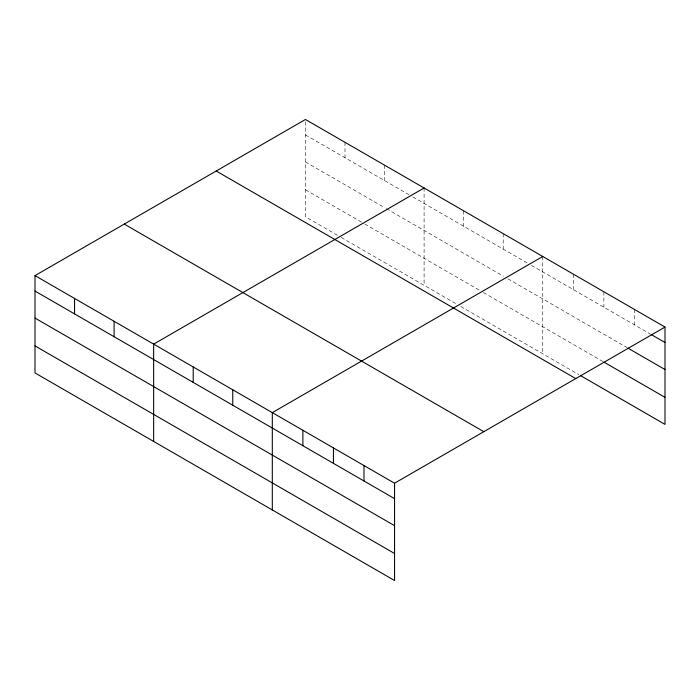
<?xml version="1.0" encoding="UTF-8"?>
<svg xmlns="http://www.w3.org/2000/svg" width="700" height="700" viewBox="0 0 700 700"><rect width="100%" height="100%" fill="white"/><g stroke="black" fill="none" stroke-linecap="round" stroke-linejoin="round"><path stroke-width="0.53" stroke-dasharray="3.5 2.62" d="M337.461 235.279L305.445 216.79L305.445 119.481M305.445 134.907L409.027 194.714M412.799 196.893L527.686 263.217M531.449 265.396L650.178 333.944M305.445 161.928L384.545 207.602M386.426 208.688L503.195 276.106M507.911 278.819L627.025 347.594M305.445 189.77L363.825 223.475M364.77 224.026L479.657 290.351M483.42 292.53L602.945 361.533M341.224 237.449L457.056 304.325M460.819 306.504L578.874 374.658M634.436 309.426L634.436 324.852M603.872 291.777L603.872 307.204M573.309 274.137L573.309 289.564M542.754 256.489L542.754 353.797M503.195 233.651L503.195 249.086M463.645 210.822L463.645 226.249M424.095 187.985L424.095 285.294M384.545 165.148L384.545 180.582M344.995 142.319L344.995 157.745"/><path stroke-width="1.05" d="M580.72 375.725L665 424.384L665 327.066L305.445 119.481L35 275.616L35 372.934L394.555 580.519L394.555 483.21L35 275.616M424.095 187.985L153.65 344.12L153.65 441.438M542.754 256.489L272.309 412.632L272.309 509.941M394.555 483.21L665 327.066M651.105 334.477L665 342.501M627.952 348.127L665 369.521M603.872 362.066L665 397.355M216.195 171.01L575.75 378.595M124.25 224.096L483.805 431.681M35 291.051L394.555 498.636M35 318.071L394.555 525.656M35 345.905L394.555 553.499M363.991 465.561L363.991 480.988M333.436 447.921L333.436 463.347M302.873 430.273L302.873 445.699M232.759 389.795L232.759 405.221M193.209 366.957L193.209 382.384M114.1 321.291L114.1 336.717M74.55 298.454L74.55 313.88"/></g></svg>
